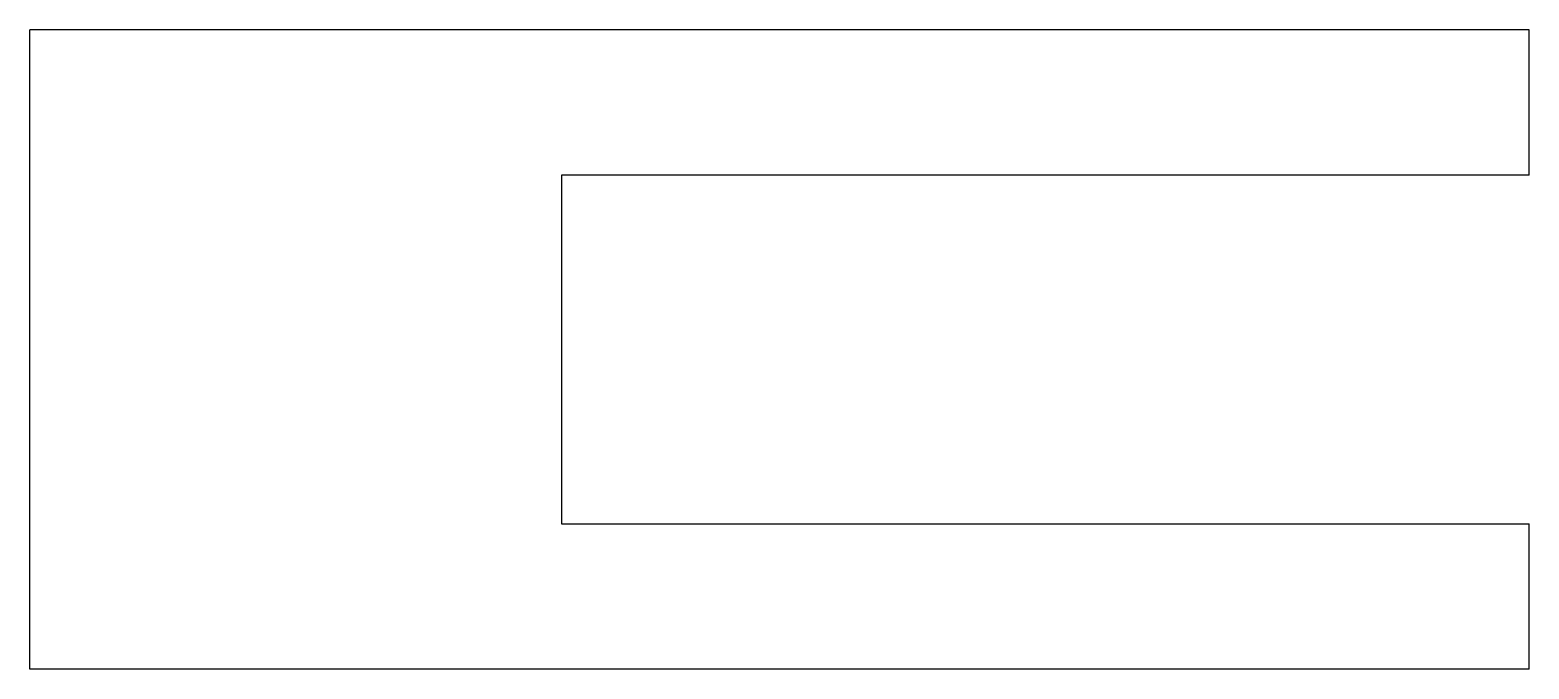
# Model space of a CAD drawing. Header units: metres. Extents: x -38.3 to 13.3, y -22 to 0.
import ezdxf

# ---------------------------------------------------------------- set-up
doc = ezdxf.new("R2010")
doc.units = ezdxf.units.M

msp = doc.modelspace()

# ---------------------------------------------------------------- linework, layer by layer
for points in [[(13.3, 0), (12.268, 0), (11.236, 0), (10.204, 0), (9.172, 0), (8.14, 0), (7.108, 0), (6.076, 0), (5.044, 0), (4.012, 0), (2.98, 0), (1.948, 0), (0.916, 0), (-0.116, 0), (-1.148, 0), (-2.18, 0), (-3.212, 0), (-4.244, 0), (-5.276, 0), (-6.308, 0), (-7.34, 0), (-8.372, 0), (-9.404, 0), (-10.436, 0), (-11.468, 0), (-12.5, 0), (-13.532, 0), (-14.564, 0), (-15.596, 0), (-16.628, 0), (-17.66, 0), (-18.692, 0), (-19.724, 0), (-20.756, 0), (-21.788, 0), (-22.82, 0), (-23.852, 0), (-24.884, 0), (-25.916, 0), (-26.948, 0), (-27.98, 0), (-29.012, 0), (-30.044, 0), (-31.076, 0), (-32.108, 0), (-33.14, 0), (-34.172, 0), (-35.204, 0), (-36.236, 0), (-37.268, 0), (-38.3, 0)], [(-38.3, -22), (-38.3, -21.56), (-38.3, -21.12), (-38.3, -20.68), (-38.3, -20.24), (-38.3, -19.8), (-38.3, -19.36), (-38.3, -18.92), (-38.3, -18.48), (-38.3, -18.04), (-38.3, -17.6), (-38.3, -17.16), (-38.3, -16.72), (-38.3, -16.28), (-38.3, -15.84), (-38.3, -15.4), (-38.3, -14.96), (-38.3, -14.52), (-38.3, -14.08), (-38.3, -13.64), (-38.3, -13.2), (-38.3, -12.76), (-38.3, -12.32), (-38.3, -11.88), (-38.3, -11.44), (-38.3, -11), (-38.3, -10.56), (-38.3, -10.12), (-38.3, -9.68), (-38.3, -9.24), (-38.3, -8.8), (-38.3, -8.36), (-38.3, -7.92), (-38.3, -7.48), (-38.3, -7.04), (-38.3, -6.6), (-38.3, -6.16), (-38.3, -5.72), (-38.3, -5.28), (-38.3, -4.84), (-38.3, -4.4), (-38.3, -3.96), (-38.3, -3.52), (-38.3, -3.08), (-38.3, -2.64), (-38.3, -2.2), (-38.3, -1.76), (-38.3, -1.32), (-38.3, -0.88), (-38.3, -0.44), (-38.3, 0)], [(13.3, -5), (13.3, -4.9), (13.3, -4.8), (13.3, -4.7), (13.3, -4.6), (13.3, -4.5), (13.3, -4.4), (13.3, -4.3), (13.3, -4.2), (13.3, -4.1), (13.3, -4), (13.3, -3.9), (13.3, -3.8), (13.3, -3.7), (13.3, -3.6), (13.3, -3.5), (13.3, -3.4), (13.3, -3.3), (13.3, -3.2), (13.3, -3.1), (13.3, -3), (13.3, -2.9), (13.3, -2.8), (13.3, -2.7), (13.3, -2.6), (13.3, -2.5), (13.3, -2.4), (13.3, -2.3), (13.3, -2.2), (13.3, -2.1), (13.3, -2), (13.3, -1.9), (13.3, -1.8), (13.3, -1.7), (13.3, -1.6), (13.3, -1.5), (13.3, -1.4), (13.3, -1.3), (13.3, -1.2), (13.3, -1.1), (13.3, -1), (13.3, -0.9), (13.3, -0.8), (13.3, -0.7), (13.3, -0.6), (13.3, -0.5), (13.3, -0.4), (13.3, -0.3), (13.3, -0.2), (13.3, -0.1), (13.3, 0)], [(13.3, -5), (12.634, -5), (11.968, -5), (11.302, -5), (10.636, -5), (9.97, -5), (9.304, -5), (8.638, -5), (7.972, -5), (7.306, -5), (6.64, -5), (5.974, -5), (5.308, -5), (4.642, -5), (3.976, -5), (3.31, -5), (2.644, -5), (1.978, -5), (1.312, -5), (0.646, -5), (-0.02, -5), (-0.686, -5), (-1.352, -5), (-2.018, -5), (-2.684, -5), (-3.35, -5), (-4.016, -5), (-4.682, -5), (-5.348, -5), (-6.014, -5), (-6.68, -5), (-7.346, -5), (-8.012, -5), (-8.678, -5), (-9.344, -5), (-10.01, -5), (-10.676, -5), (-11.342, -5), (-12.008, -5), (-12.674, -5), (-13.34, -5), (-14.006, -5), (-14.672, -5), (-15.338, -5), (-16.004, -5), (-16.67, -5), (-17.336, -5), (-18.002, -5), (-18.668, -5), (-19.334, -5), (-20, -5)], [(-20, -5), (-20, -5.24), (-20, -5.48), (-20, -5.72), (-20, -5.96), (-20, -6.2), (-20, -6.44), (-20, -6.68), (-20, -6.92), (-20, -7.16), (-20, -7.4), (-20, -7.64), (-20, -7.88), (-20, -8.12), (-20, -8.36), (-20, -8.6), (-20, -8.84), (-20, -9.08), (-20, -9.32), (-20, -9.56), (-20, -9.8), (-20, -10.04), (-20, -10.28), (-20, -10.52), (-20, -10.76), (-20, -11), (-20, -11.24), (-20, -11.48), (-20, -11.72), (-20, -11.96), (-20, -12.2), (-20, -12.44), (-20, -12.68), (-20, -12.92), (-20, -13.16), (-20, -13.4), (-20, -13.64), (-20, -13.88), (-20, -14.12), (-20, -14.36), (-20, -14.6), (-20, -14.84), (-20, -15.08), (-20, -15.32), (-20, -15.56), (-20, -15.8), (-20, -16.04), (-20, -16.28), (-20, -16.52), (-20, -16.76), (-20, -17)], [(-20, -17), (-19.334, -17), (-18.668, -17), (-18.002, -17), (-17.336, -17), (-16.67, -17), (-16.004, -17), (-15.338, -17), (-14.672, -17), (-14.006, -17), (-13.34, -17), (-12.674, -17), (-12.008, -17), (-11.342, -17), (-10.676, -17), (-10.01, -17), (-9.344, -17), (-8.678, -17), (-8.012, -17), (-7.346, -17), (-6.68, -17), (-6.014, -17), (-5.348, -17), (-4.682, -17), (-4.016, -17), (-3.35, -17), (-2.684, -17), (-2.018, -17), (-1.352, -17), (-0.686, -17), (-0.02, -17), (0.646, -17), (1.312, -17), (1.978, -17), (2.644, -17), (3.31, -17), (3.976, -17), (4.642, -17), (5.308, -17), (5.974, -17), (6.64, -17), (7.306, -17), (7.972, -17), (8.638, -17), (9.304, -17), (9.97, -17), (10.636, -17), (11.302, -17), (11.968, -17), (12.634, -17), (13.3, -17)], [(13.3, -22), (13.3, -21.9), (13.3, -21.8), (13.3, -21.7), (13.3, -21.6), (13.3, -21.5), (13.3, -21.4), (13.3, -21.3), (13.3, -21.2), (13.3, -21.1), (13.3, -21), (13.3, -20.9), (13.3, -20.8), (13.3, -20.7), (13.3, -20.6), (13.3, -20.5), (13.3, -20.4), (13.3, -20.3), (13.3, -20.2), (13.3, -20.1), (13.3, -20), (13.3, -19.9), (13.3, -19.8), (13.3, -19.7), (13.3, -19.6), (13.3, -19.5), (13.3, -19.4), (13.3, -19.3), (13.3, -19.2), (13.3, -19.1), (13.3, -19), (13.3, -18.9), (13.3, -18.8), (13.3, -18.7), (13.3, -18.6), (13.3, -18.5), (13.3, -18.4), (13.3, -18.3), (13.3, -18.2), (13.3, -18.1), (13.3, -18), (13.3, -17.9), (13.3, -17.8), (13.3, -17.7), (13.3, -17.6), (13.3, -17.5), (13.3, -17.4), (13.3, -17.3), (13.3, -17.2), (13.3, -17.1), (13.3, -17)], [(13.3, -22), (12.268, -22), (11.236, -22), (10.204, -22), (9.172, -22), (8.14, -22), (7.108, -22), (6.076, -22), (5.044, -22), (4.012, -22), (2.98, -22), (1.948, -22), (0.916, -22), (-0.116, -22), (-1.148, -22), (-2.18, -22), (-3.212, -22), (-4.244, -22), (-5.276, -22), (-6.308, -22), (-7.34, -22), (-8.372, -22), (-9.404, -22), (-10.436, -22), (-11.468, -22), (-12.5, -22), (-13.532, -22), (-14.564, -22), (-15.596, -22), (-16.628, -22), (-17.66, -22), (-18.692, -22), (-19.724, -22), (-20.756, -22), (-21.788, -22), (-22.82, -22), (-23.852, -22), (-24.884, -22), (-25.916, -22), (-26.948, -22), (-27.98, -22), (-29.012, -22), (-30.044, -22), (-31.076, -22), (-32.108, -22), (-33.14, -22), (-34.172, -22), (-35.204, -22), (-36.236, -22), (-37.268, -22), (-38.3, -22)]]:
    msp.add_lwpolyline(points)

doc.saveas('drawing.dxf')
